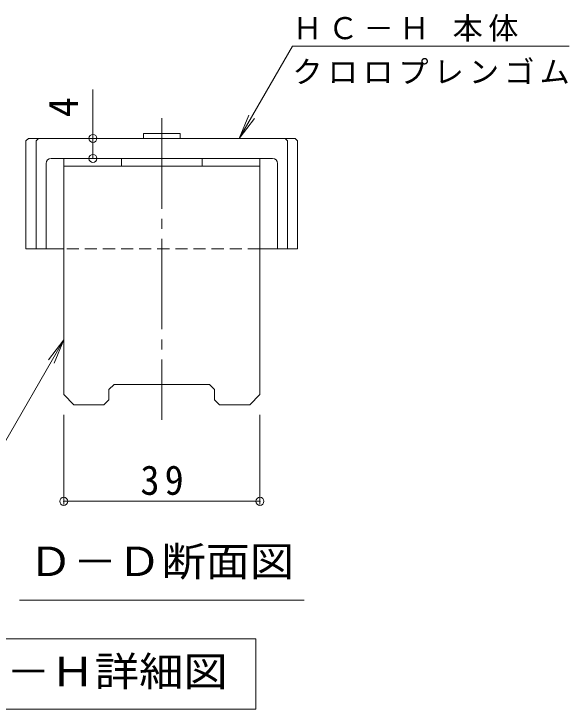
# Model space of a CAD drawing. Units: millimetres on the paper, enlarged 10 times, with parts at other scales. Extents: x -1538 to 1805, y -1939 to 1629.
# Drawn here: x 1188 to 1740, y 271 to 963 of the extents above; entities that cross this region are included whole.
import ezdxf
from ezdxf.enums import TextEntityAlignment as Align

# ---------------------------------------------------------------- set-up
doc = ezdxf.new("R2010")
doc.units = ezdxf.units.MM
doc.header["$LTSCALE"] = 10
doc.header["$PDMODE"] = 32
doc.header["$PDSIZE"] = 8
doc.linetypes.add('CHAIN2', pattern=[12, 9, -1, 1, -1])
doc.linetypes.add('DASHED1', pattern=[1.8, 1.2, -0.6])
for name, color, linetype, lineweight in [('D-4', 7, 'Continuous', 9), ('D-5', 7, 'Continuous', 9), ('D-7', 6, 'Continuous', 9), ('D-8', 4, 'Continuous', 9)]:
    doc.layers.add(name, color=color, linetype=linetype, lineweight=lineweight)
doc.styles.add('ＭＳ ゴシック', font='')
doc.styles.get('ＭＳ ゴシック').set_extended_font_data('MS Gothic')

msp = doc.modelspace()

# ---------------------------------------------------------------- linework, layer by layer
at = {"layer": 'D-4'}
for p, q in [((1411.74, 838.94), (1464.65, 930.58)), ((1739.65, 930.58), (1464.65, 930.58)), ((1266.34, 838.94), (1266.34, 887.5)), ((1411.74, 838.94), (1421.31, 862.04)), ((1411.74, 838.94), (1426.96, 858.78)), ((1266.34, 818.94), (1266.34, 838.94)), ((1237.33, 638.34), (1148.39, 484.29)), ((1237.33, 638.34), (1222.11, 618.5)), ((1237.33, 638.34), (1227.76, 615.24)), ((1237.33, 474.78), (1237.33, 563.94)), ((1432.33, 474.78), (1432.33, 563.94)), ((1237.33, 477.78), (1432.33, 477.78))]:
    msp.add_line(p, q, dxfattribs=at)
for p in [(1266.34, 838.94), (1266.34, 818.94), (1237.33, 477.78), (1432.33, 477.78)]:
    msp.add_point(p, dxfattribs=at)
at = {"layer": 'D-5'}
for p, q in [((1193.33, 379.59), (1476.33, 379.59)), ((764.86, 341.04), (1428.39, 341.04)), ((1428.39, 341.04), (1428.39, 271.04)), ((764.86, 271.04), (1428.39, 271.04))]:
    msp.add_line(p, q, dxfattribs=at)
at = {"layer": 'D-7', "linetype": 'CHAIN2'}
msp.add_line((1334.83, 858.94), (1334.83, 558.95), dxfattribs=at)
at = {"layer": 'D-7'}
for p, q in [((1199.83, 836.44), (1202.33, 838.94)), ((1467.33, 838.94), (1202.33, 838.94)), ((1209.83, 836.44), (1212.33, 838.94)), ((1353.02, 843.94), (1353.02, 838.94)), ((1459.83, 836.44), (1457.33, 838.94)), ((1469.83, 836.44), (1467.33, 838.94)), ((1199.83, 836.44), (1199.83, 728.94)), ((1209.83, 836.44), (1209.83, 728.94)), ((1459.83, 836.44), (1459.83, 728.94)), ((1469.83, 836.44), (1469.83, 728.94)), ((1444.83, 818.94), (1224.83, 818.94)), ((1219.83, 813.94), (1219.83, 728.94)), ((1449.83, 813.94), (1449.83, 728.94)), ((1237.33, 728.94), (1199.83, 728.94)), ((1469.83, 728.94), (1432.33, 728.94))]:
    msp.add_line(p, q, dxfattribs=at)
at = {"layer": 'D-7', "linetype": 'DASHED1'}
msp.add_line((1432.33, 728.94), (1237.33, 728.94), dxfattribs=at)
at = {"layer": 'D-7'}
msp.add_lwpolyline([(1353.02, 843.94), (1316.63, 843.94), (1316.63, 838.94)], dxfattribs=at)
for centre, start, end in [((1224.83, 813.94), 90, 180), ((1444.83, 813.94), 0, 90)]:
    msp.add_arc(centre, 5, start, end, dxfattribs=at)
at = {"layer": 'D-8'}
for p, q in [((1294.83, 811.44), (1294.83, 818.94)), ((1374.83, 811.44), (1374.83, 818.94)), ((1432.33, 583.94), (1432.33, 818.94)), ((1237.33, 811.44), (1432.33, 811.44)), ((1282.33, 588.94), (1287.33, 593.94)), ((1282.33, 578.94), (1282.33, 588.94)), ((1287.33, 593.94), (1382.33, 593.94)), ((1387.33, 588.94), (1382.33, 593.94)), ((1387.33, 578.94), (1387.33, 588.94)), ((1237.33, 583.94), (1247.33, 573.94)), ((1432.33, 583.94), (1422.33, 573.94)), ((1282.33, 578.94), (1277.33, 573.94)), ((1387.33, 578.94), (1392.33, 573.94)), ((1277.33, 573.94), (1247.33, 573.94)), ((1422.33, 573.94), (1392.33, 573.94))]:
    msp.add_line(p, q, dxfattribs=at)
msp.add_lwpolyline([(1237.33, 583.94), (1237.33, 818.94), (1432.33, 818.94)], dxfattribs=at)

# ---------------------------------------------------------------- texts
at = {"layer": 'D-4', "color": 2, "style": 'ＭＳ ゴシック'}
msp.add_text('4', height=29.33, rotation=90, dxfattribs=at).set_placement((1260.34, 859.89), align=Align.BOTTOM_LEFT)
at = {"layer": 'D-4', "char_height": 21.99, "attachment_point": 7, "style": 'ＭＳ ゴシック'}
for s, insert in [('\\T1.18;ＨＣ－Ｈ\\~本体', (1464.65, 935.24)), ('\\T1.17;クロロプレンゴム', (1464.65, 892.86))]:
    msp.add_mtext(s, dxfattribs=dict(at, insert=insert))
at = {"layer": 'D-4', "color": 2, "insert": (1313.58, 483.78), "char_height": 29.33, "attachment_point": 7, "style": 'ＭＳ ゴシック'}
msp.add_mtext('\\T1.27;\\W0.95;39', dxfattribs=at)
at = {"layer": 'D-5', "color": 2, "style": 'ＭＳ ゴシック', "width": 1.1}
for s, p in [('Ｄ－Ｄ断面図', (1202.33, 394.59)), ('ボルトキャップＨＣ－Ｈ詳細図', (784.13, 285.04))]:
    msp.add_text(s, height=29.33, dxfattribs=at).set_placement(p, align=Align.BOTTOM_LEFT)

doc.saveas('drawing.dxf')
